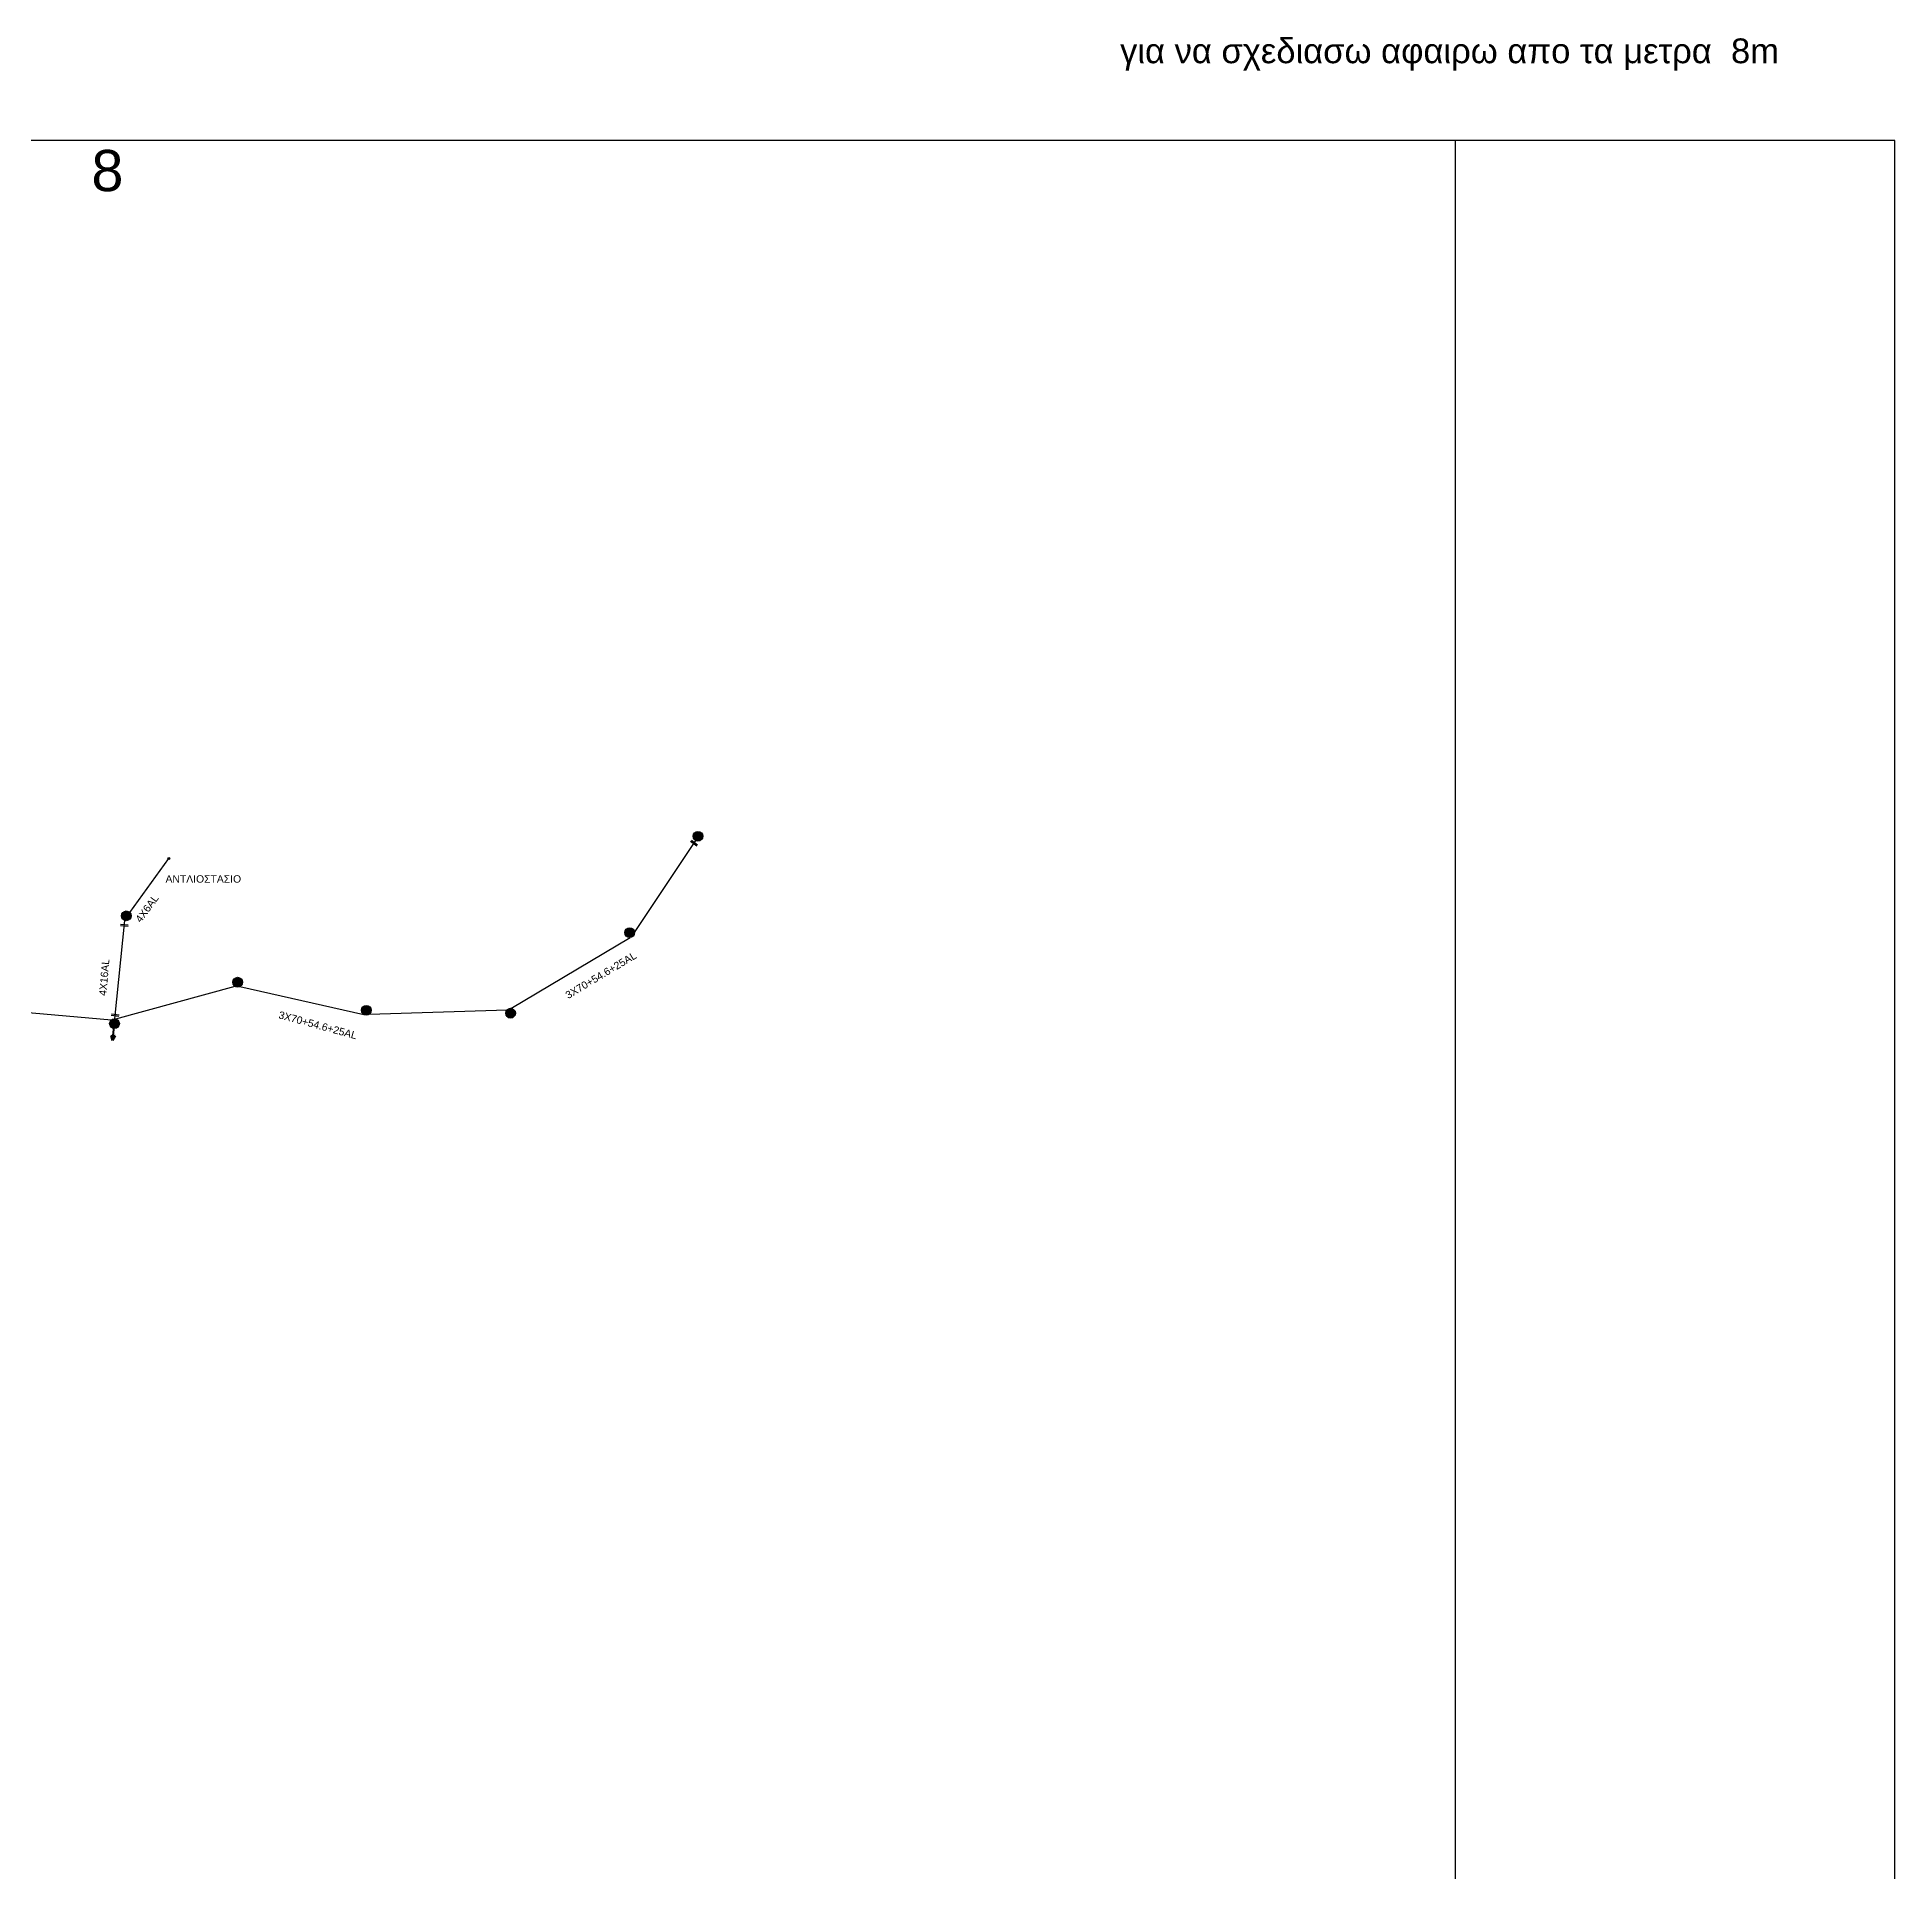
# Model space of a CAD drawing. Header units: millimetres. Extents: x 645 to 3057, y 900 to 1793.
# Drawn here: x 2606.2 to 3056.8, y 1348.1 to 1793.3 of the extents above; entities that cross this region are included whole.
import ezdxf

# ---------------------------------------------------------------- set-up
doc = ezdxf.new("R2010")
doc.units = ezdxf.units.MM
doc.linetypes.add('DASHED', pattern=[19.05, 12.7, -6.35])
for name, color, linetype in [('Γυμνά εναέρια ΧΤ (3Φ)   4x16AL', 7, 'Continuous'), ('Επίτονοι', 7, 'Continuous'), ('Επιγραφές - Σχήματα', 7, 'Continuous'), ('Μηχανική τομή', 7, 'Continuous'), ('Στύλος Ξύλινος', 7, 'Continuous'), ('Στύλος Ξύλινος @ 1', 7, 'Continuous'), ('Συνδέσεις', 7, 'Continuous'), ('Συνεστραμμένα ΧΤ   3x70+54.6+25 AL', 7, 'SYN_LINE'), ('Υπόγεια καλώδια Παροχών ΧΤ   4x6', 7, 'DASHED')]:
    doc.layers.add(name, color=color, linetype=linetype)
doc.styles.get("Standard").update_dxf_attribs({"font": 'arial.ttf'})
doc.linetypes.add('SYN_LINE', pattern='A,0.5,-0.0001,["/\\/\\/\\/",Standard,S=0.1,R=0,X=0,Y=-0.05],-0.25', length=0.7501)

# ---------------------------------------------------------------- blocks, each defined once
blk = doc.blocks.new('ΥΠΑΡΧΩΝ ΞΥΛΙΝΟΣ ΣΤΥΛΟΣ')
at = {"layer": 'Στύλος Ξύλινος'}
h = blk.add_hatch(color=7, dxfattribs=at)
h.paths.add_polyline_path([(-2.6, 0, 0.270008), (-1.3, -2.3), (1.3, 2.3, 0.576266)])
h.paths.add_polyline_path([(-1.3, -2.3, 0.574793), (2.6, 0, 0.268822), (1.3, 2.3)])
at = {"layer": 'Στύλος Ξύλινος', "color": 7}
blk.add_line((-1.3, -2.3), (1.3, 2.3), dxfattribs=at)
blk.add_circle((0, 0), 2.62, dxfattribs=at)
at = {"layer": 'Στύλος Ξύλινος', "flags": 4}
for tag, p in [('ΑΡΙΘΜΟΣ', (-4.9, 8.6)), ('ΤΥΠΟΣ', (-4.8, 3.4))]:
    blk.add_attdef(tag, p, '', height=4, dxfattribs=at)
blk = doc.blocks.new('ΕΠΙΤΟΝΟΣ')
at = {"layer": 'Επίτονοι', "lineweight": 40, "ltscale": 40}
blk.add_hatch(color=256, dxfattribs=at).paths.add_polyline_path([(-1.1, 6.5), (0, 9.1), (1.1, 6.5)])
for p, q in [((-1.1, 6.5), (0, 9.1)), ((1.1, 6.5), (-1.1, 6.5)), ((-1.1, 6.5), (0, 6.5)), ((0, 9.1), (1.1, 6.5)), ((0, 6.5), (0, 0))]:
    blk.add_line(p, q, dxfattribs=at)
blk = doc.blocks.new('ΜΗΧΑΝΙΚΗ ΤΟΜΗ')
at = {"layer": 'Μηχανική τομή', "ltscale": 40}
for p, q in [((-1.89, 0.78), (1.89, 0.78)), ((1.89, 0), (-1.89, 0))]:
    blk.add_line(p, q, dxfattribs=at)
blk = doc.blocks.new('_ΣΥΝΔΕΣΗ')
at = {"layer": 'Συνδέσεις', "linetype": 'SYN_LINE', "ltscale": 40}
blk.add_hatch(color=256, dxfattribs=at).paths.add_polyline_path([(0.5, 0, 1), (-0.5, 0, 1)])
at = {"layer": 'Συνδέσεις'}
blk.add_circle((0, 0), 0.5, dxfattribs=at)

msp = doc.modelspace()

# ---------------------------------------------------------------- linework, layer by layer
at = {"layer": 'Γυμνά εναέρια ΧΤ (3Φ)   4x16AL', "color": 2}
msp.add_lwpolyline([(2624.99736, 1555.24239), (2627.42768, 1579.08958)], dxfattribs=at)
at = {"layer": 'Επιγραφές - Σχήματα'}
msp.add_lwpolyline([(644.94827, 917.56325), (2950.19274, 916.21517), (2950.19274, 1768.24265), (644.94827, 1768.24265)], close=True, dxfattribs=at)
at = {"layer": 'Επιγραφές - Σχήματα', "ltscale": 10}
msp.add_lwpolyline([(2950.19274, 916.21517), (3056.77541, 916.15284), (3056.77541, 1768.24265), (2950.19274, 1768.24265)], dxfattribs=at)
at = {"layer": 'Συνεστραμμένα ΧΤ   3x70+54.6+25 AL', "color": 2, "ltscale": 20}
for points in [[(2751.06046, 1576.13639), (2765.90134, 1598.4852)], [(2721.07356, 1557.77622), (2749.97254, 1574.96206)], [(2625.24296, 1555.2005), (2654.1591, 1563.12737)], [(2655.33343, 1563.07415), (2685.43633, 1556.30221)], [(2599.43829, 1557.19025), (2624.20571, 1555.00092)], [(2686.66501, 1556.34702), (2720.14317, 1557.41704)]]:
    msp.add_lwpolyline(points, dxfattribs=at)
at = {"layer": 'Υπόγεια καλώδια Παροχών ΧΤ   4x6', "color": 2, "linetype": 'SYN_LINE', "ltscale": 20}
msp.add_lwpolyline([(2628.66313, 1580.98477), (2638.12338, 1594.09835)], dxfattribs=at)

# ---------------------------------------------------------------- block references
at = {"layer": 'Επίτονοι', "xscale": 0.4499999999998059, "yscale": 0.4499999999998059, "zscale": 0.4499999999998059, "rotation": 173.5232432312347}
msp.add_blockref('ΕΠΙΤΟΝΟΣ', (2624.92324, 1554.06695), dxfattribs=at)
at = {"layer": 'Μηχανική τομή'}
for p, xscale, yscale, zscale, rotation in [((2765.3795, 1597.7059), 0.4999999999999875, 0.4999999999999875, 0.4999999999999875, 323.4501964053308), ((2627.28796, 1577.71858), 0.5000000000000511, 0.5000000000000511, 0.5000000000000511, 354.038178623326), ((2625.06812, 1555.93676), 0.5000000000000511, 0.5000000000000511, 0.5000000000000511, 354.038178623326)]:
    msp.add_blockref('ΜΗΧΑΝΙΚΗ ΤΟΜΗ', p, dxfattribs=dict(at, xscale=xscale, yscale=yscale, zscale=zscale, rotation=rotation))
at = {"layer": 'Στύλος Ξύλινος @ 1', "ltscale": 40, "xscale": 0.4499999999998181, "yscale": 0.4499999999998181, "zscale": 0.4499999999998181}
for p in [(2766.45965, 1599.52223), (2627.77059, 1580.21632), (2749.88269, 1576.13639), (2654.79248, 1564.12033), (2624.92324, 1554.06695), (2686.01406, 1557.32855), (2720.99264, 1556.60123)]:
    msp.add_blockref('ΥΠΑΡΧΩΝ ΞΥΛΙΝΟΣ ΣΤΥΛΟΣ', p, dxfattribs=at)
at = {"layer": 'Συνδέσεις', "xscale": 0.4499999999998181, "yscale": 0.4499999999998181, "zscale": 0.4499999999998181}
msp.add_blockref('_ΣΥΝΔΕΣΗ', (2638.12338, 1594.09835), dxfattribs=at)

# ---------------------------------------------------------------- texts
at = {"layer": 'Γυμνά εναέρια ΧΤ (3Φ)   4x16AL', "color": 7, "insert": (2621.13643, 1560.91615), "char_height": 1.8, "width": 168.3717627, "attachment_point": 1, "rotation": 85.035734}
msp.add_mtext('4X16AL', dxfattribs=at)
at = {"layer": 'Επιγραφές - Σχήματα', "ltscale": 10, "insert": (2868.84402, 1792.98346), "char_height": 6, "width": 315.0360996, "attachment_point": 1}
msp.add_mtext('{\\C1;για να σχεδιασω αφαιρω απο τα μετρα  8m}', dxfattribs=at)
at = {"layer": 'Επιγραφές - Σχήματα', "width": 69.9753744, "attachment_point": 1}
for s, insert, char_height in [('8', (2619.32611, 1765.95611), 10), ('ΑΝΤΛΙΟΣΤΑΣΙΟ', (2637.29826, 1590.0575), 1.8)]:
    msp.add_mtext(s, dxfattribs=dict(at, insert=insert, char_height=char_height))
at = {"layer": 'Συνεστραμμένα ΧΤ   3x70+54.6+25 AL', "color": 7, "char_height": 1.8, "width": 168.3717627, "attachment_point": 1}
for insert, rotation in [((2734.05346, 1561.55105), 30.9634241), ((2665.04707, 1557.1468), 344.7611963)]:
    msp.add_mtext('3X70+54.6+25AL', dxfattribs=dict(at, insert=insert, rotation=rotation))
at = {"layer": 'Υπόγεια καλώδια Παροχών ΧΤ   4x6', "color": 7, "insert": (2629.83521, 1579.5005), "char_height": 1.8, "width": 168.3717627, "attachment_point": 1, "rotation": 53.5322774}
msp.add_mtext('4X6AL', dxfattribs=at)

doc.saveas('drawing.dxf')
